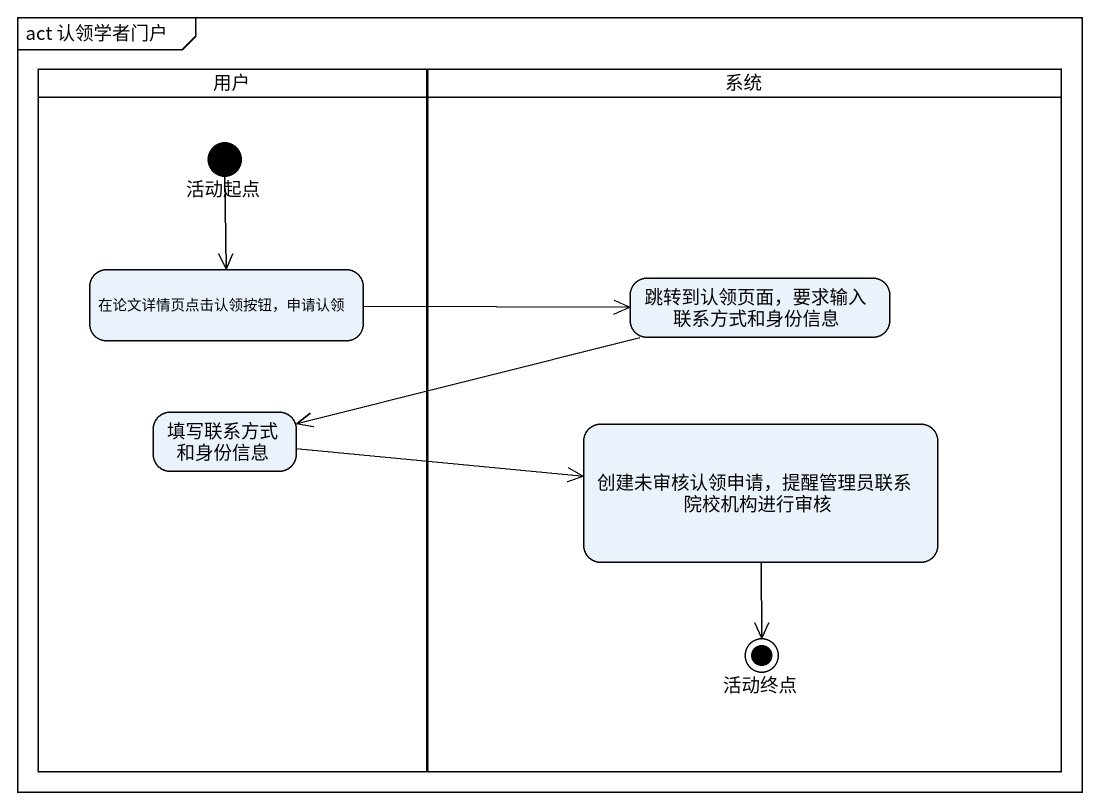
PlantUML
@startuml
mainframe act 认领学者门户
hide empty description
state 用户 <<partition>> {
  state 活动起点 <<start>>
  state "在论文详情页点击认领按钮，申请认领" as 在论文详情页点击认领按钮_申请认领
  state 填写联系方式和身份信息
}
state 系统 <<partition>> {
  state "跳转到认领页面，要求输入联系方式和身份信息" as 跳转到认领页面_要求输入联系方式和身份信息
  state "创建未审核认领申请，提醒管理员联系院校机构进行审核" as 创建未审核认领申请_提醒管理员联系院校机构进行审核
  state 活动终点 <<end>>
}
活动起点 --> 在论文详情页点击认领按钮_申请认领
在论文详情页点击认领按钮_申请认领 -right-> 跳转到认领页面_要求输入联系方式和身份信息
跳转到认领页面_要求输入联系方式和身份信息 -left-> 填写联系方式和身份信息
填写联系方式和身份信息 -right-> 创建未审核认领申请_提醒管理员联系院校机构进行审核
创建未审核认领申请_提醒管理员联系院校机构进行审核 --> 活动终点
@enduml
